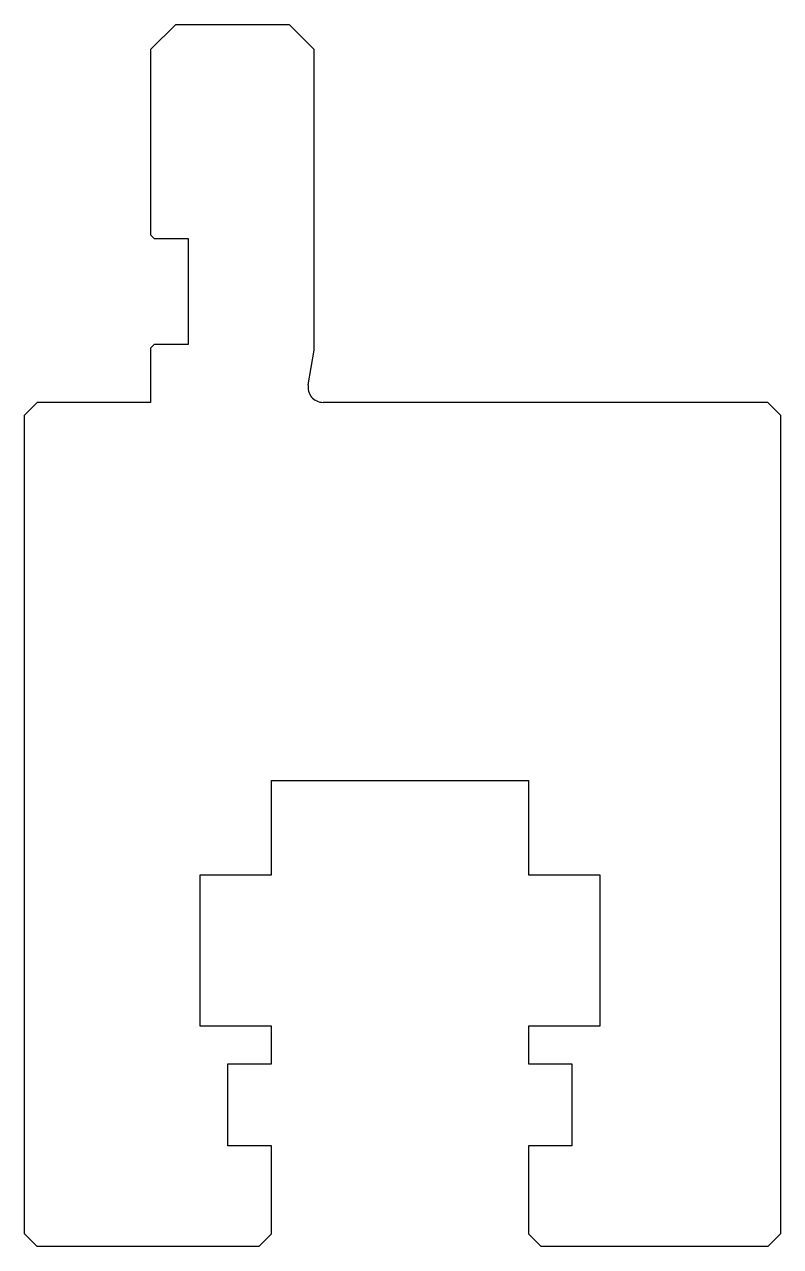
# Model space of a CAD drawing. Header units: metres. Extents: x 252.9 to 312.9, y 154.5 to 251.5.
import ezdxf

# ---------------------------------------------------------------- set-up
doc = ezdxf.new("R2010")
doc.units = ezdxf.units.M

msp = doc.modelspace()

# ---------------------------------------------------------------- linework, layer by layer
for p, q in [((264.882079, 251.477123), (262.882079, 249.477123)), ((264.882079, 251.477123), (273.882079, 251.477123)), ((275.882079, 249.477123), (273.882079, 251.477123)), ((262.882079, 249.477123), (262.882079, 234.777123)), ((275.882079, 225.617751), (275.882079, 249.477123)), ((262.882079, 234.777123), (263.182079, 234.477123)), ((263.182079, 234.477123), (265.882079, 234.477123)), ((265.882079, 234.477123), (265.882079, 226.077123)), ((263.182079, 226.077123), (262.882079, 225.777123)), ((265.882079, 226.077123), (263.182079, 226.077123)), ((262.882079, 225.777123), (262.882079, 221.477123)), ((275.40031, 222.885501), (275.882079, 225.617751)), ((253.882079, 221.477123), (252.882079, 220.477123)), ((262.882079, 221.477123), (253.882079, 221.477123)), ((311.882079, 221.477123), (276.582079, 221.477123)), ((312.882079, 220.477123), (311.882079, 221.477123)), ((252.882079, 155.477123), (252.882079, 220.477123)), ((312.882079, 220.477123), (312.882079, 155.477123)), ((272.482079, 191.477123), (292.882079, 191.477123)), ((272.482079, 183.977123), (272.482079, 191.477123)), ((292.882079, 191.477123), (292.882079, 183.977123)), ((266.832079, 183.977123), (272.482079, 183.977123)), ((266.832079, 171.977123), (266.832079, 183.977123)), ((292.882079, 183.977123), (298.532079, 183.977123)), ((298.532079, 183.977123), (298.532079, 171.977123)), ((272.482079, 171.977123), (266.832079, 171.977123)), ((272.482079, 168.977123), (272.482079, 171.977123)), ((292.882079, 171.977123), (292.882079, 168.977123)), ((298.532079, 171.977123), (292.882079, 171.977123)), ((269.032079, 168.977123), (272.482079, 168.977123)), ((269.032079, 162.477123), (269.032079, 168.977123)), ((292.882079, 168.977123), (296.332079, 168.977123)), ((296.332079, 168.977123), (296.332079, 162.477123)), ((272.482079, 162.477123), (269.032079, 162.477123)), ((272.482079, 155.477123), (272.482079, 162.477123)), ((296.332079, 162.477123), (292.882079, 162.477123)), ((292.882079, 162.477123), (292.882079, 155.477123)), ((252.882079, 155.477123), (253.882079, 154.477123)), ((271.482079, 154.477123), (272.482079, 155.477123)), ((292.882079, 155.477123), (293.882079, 154.477123)), ((311.882079, 154.477123), (312.882079, 155.477123)), ((271.482079, 154.477123), (253.882079, 154.477123)), ((311.882079, 154.477123), (293.882079, 154.477123))]:
    msp.add_line(p, q)
msp.add_arc((276.582079, 222.677123), 1.2, 170, 270)

doc.saveas('drawing.dxf')
